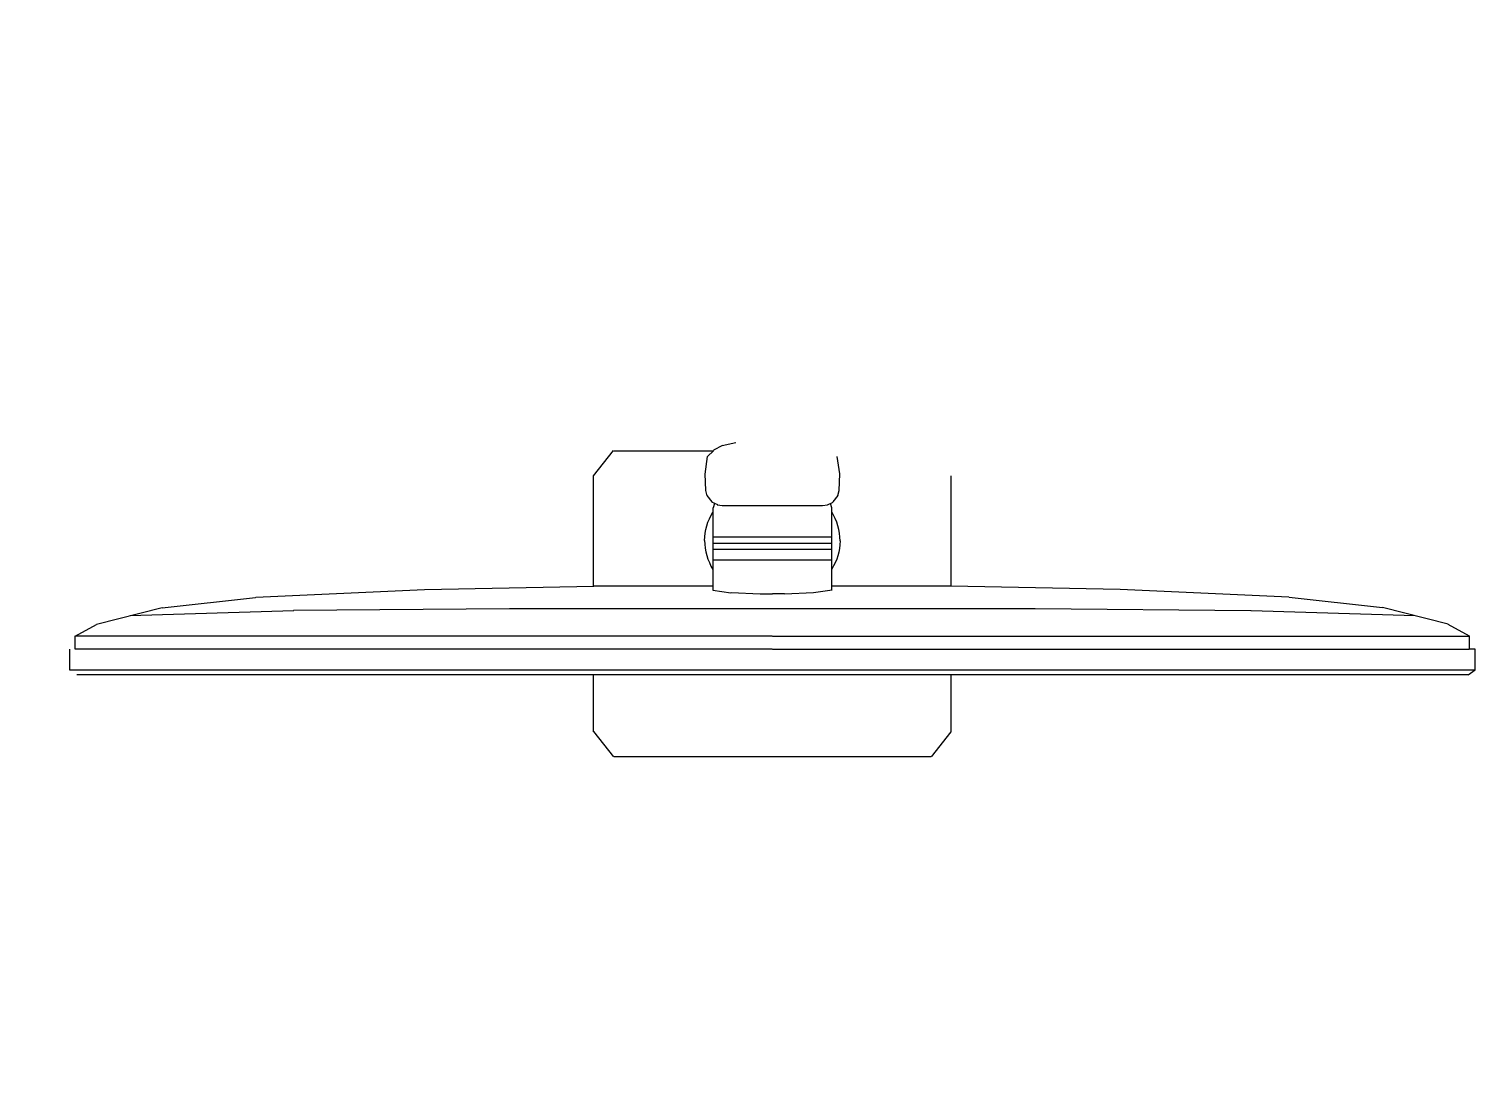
# Model space of a CAD drawing. Header units: millimetres. Extents: x 0 to 9483559, y -180456 to 305735.
# Drawn here: x 407246 to 407810, y 286103 to 286509 of the extents above; entities that cross this region are included whole.
import ezdxf
from ezdxf import colors
from ezdxf.entities.mleader import LeaderData, LeaderLine
from ezdxf.math import Vec2, Vec3

# ---------------------------------------------------------------- set-up
doc = ezdxf.new("R2010")
doc.units = ezdxf.units.MM
doc.layers.add('EI_DIMS_DETAIL', color=7, linetype='Continuous')
doc.layers.add('ТХ_ОБЩЕЕ', color=7, linetype='Continuous', lineweight=0, true_color=0x7b7b7b)
doc.styles.get("Standard").update_dxf_attribs({"font": 'GOST.TTF'})
doc.dimstyles.get("Standard").update_dxf_attribs({"dimtxt": 250, "dimasz": 150, "dimexe": 0.18, "dimexo": 0.0625, "dimgap": 100, "dimtad": 1, "dimdec": 0, "dimrnd": 5, "dimzin": 0, "dimdsep": 46, "dimtxsty": 'Standard', "dimcen": 0.09, "dimadec": 0, "dimazin": 0, "dimtfac": 1, "dimtdec": 0, "dimtofl": 0, "dimtmove": 0, "dimatfit": 3, "dimfxl": 1, "dimtolj": 1, "dimtzin": 0, "dimarcsym": 0})

# ---------------------------------------------------------------- blocks, each defined once
blk = doc.blocks.new('table oborud')
at = {"layer": 'ТХ_ОБЩЕЕ'}
for points in [[(743766.83, 689431.11), (743766.83, 689701.36)], [(743776.73, 689704.18), (743768.73, 689704.18), (743768.73, 689431.18)], [(743776.68, 689431.21), (743776.68, 689701.96), (743781.93, 689701.96)], [(743781.83, 689431.21), (743781.83, 689701.96), (743786.33, 689693.71)], [(743786.46, 689693.63), (743792.96, 689668.13)], [(743791.68, 689617.03), (743789.68, 689680.78)], [(743792.86, 689668.11), (743796.86, 689631.86)], [(743796.96, 689631.78), (743799.96, 689566.28)], [(743792.46, 689533.16), (743791.71, 689617.16)], [(743799.98, 689566.26), (743801.23, 689500.51)], [(743792.46, 689431.11), (743792.46, 689533.11)], [(743734.96, 689492.68), (743744.71, 689500.43)], [(743744.61, 689500.53), (743766.86, 689500.53)], [(743801.16, 689454.28), (743801.16, 689500.53), (743844.16, 689500.53)], [(743844.13, 689500.53), (743853.88, 689492.78)], [(743734.96, 689431.11), (743734.96, 689492.61)], [(743853.78, 689492.68), (743853.78, 689454.18)], [(743851.53, 689456.38), (743844.78, 689457.38)], [(743799.63, 689454.21), (743798.63, 689447.21)], [(743831.61, 689454.21), (743799.61, 689454.21)], [(743811.38, 689454.21), (743811.38, 689431.21)], [(743815.63, 689454.21), (743815.63, 689431.21)], [(743817.91, 689454.21), (743817.91, 689431.21)], [(743820.43, 689454.21), (743820.43, 689431.21)], [(743833.36, 689453.61), (743831.61, 689454.11)], [(743832.81, 689452.51), (743832.56, 689450.51)], [(743833.91, 689454.71), (743832.91, 689452.46)], [(743836.43, 689456.61), (743833.93, 689454.61)], [(743838.36, 689457.11), (743836.36, 689456.61)], [(743844.86, 689457.31), (743838.36, 689457.06)], [(743853.93, 689453.88), (743851.43, 689456.38)], [(743855.81, 689450.46), (743854.06, 689453.96)], [(743798.73, 689447.08), (743798.23, 689435.83)], [(743832.56, 689450.61), (743832.56, 689431.11), (743832.56, 689411.61)], [(743856.93, 689445.31), (743855.68, 689450.56)], [(743798.23, 689435.86), (743798.23, 689431.11)], [(743734.96, 689369.56), (743734.96, 689431.06)], [(743766.83, 689160.84), (743766.83, 689431.08)], [(743768.73, 689431.11), (743768.73, 689158.11)], [(743776.68, 689431.11), (743776.68, 689160.36)], [(743781.83, 689431.11), (743781.83, 689160.36)], [(743792.46, 689329.09), (743792.46, 689431.08)], [(743798.33, 689431.11), (743798.33, 689426.36)], [(743811.38, 689431.11), (743811.38, 689408.11)], [(743815.63, 689431.11), (743815.63, 689408.11)], [(743817.91, 689431.11), (743817.91, 689408.11)], [(743820.43, 689431.11), (743820.43, 689408.11)], [(743798.23, 689426.38), (743798.73, 689415.13)], [(743798.73, 689415.16), (743799.73, 689407.91)], [(743799.63, 689408.03), (743831.63, 689408.03)], [(743801.16, 689361.71), (743801.16, 689407.96)], [(743831.61, 689408.03), (743833.36, 689408.53)], [(743832.56, 689411.63), (743832.81, 689409.63)], [(743832.81, 689409.73), (743833.81, 689407.48)], [(743833.91, 689407.53), (743836.41, 689405.53)], [(743836.43, 689405.63), (743838.43, 689405.13)], [(743838.36, 689405.13), (743844.86, 689404.88)], [(743844.86, 689404.93), (743851.61, 689405.93)], [(743744.61, 689361.71), (743734.86, 689369.46)], [(743766.83, 689361.71), (743744.58, 689361.71)], [(743799.98, 689295.99), (743801.23, 689361.73)], [(743844.13, 689361.71), (743801.13, 689361.71)], [(743791.68, 689245.21), (743792.43, 689328.96)], [(743796.96, 689230.46), (743799.96, 689295.96)], [(743789.66, 689181.39), (743791.66, 689245.14)], [(743792.86, 689194.14), (743796.86, 689230.39)], [(743786.46, 689168.61), (743792.96, 689194.11)], [(743781.83, 689160.29), (743786.33, 689168.54)], [(743766.73, 689160.81), (743768.73, 689158.06), (743776.73, 689158.06)], [(743776.68, 689158.06), (743776.68, 689160.31)], [(743776.68, 689160.29), (743781.93, 689160.29)]]:
    blk.add_lwpolyline(points, dxfattribs=at)
for centre, start, end in [((743819.2, 689435.6), 90.5779, 121.6489), ((743818.59, 689426.64), 270.5779, 301.6489)]:
    blk.add_arc(centre, 21.86, start, end, dxfattribs=at)
for points in [[(743818.98, 689457.46), (743822.73, 689457.46), (743826.73, 689456.21), (743829.98, 689454.21)], [(743818.81, 689404.78), (743814.81, 689404.78), (743811.06, 689406.03), (743807.81, 689408.03)]]:
    blk.add_open_spline(points, degree=3, dxfattribs=at)
blk = doc.blocks.new('*D396')
at = {"layer": 'Defpoints', "color": 0, "lineweight": 9, "ltscale": 100, "transparency": 16777216}
for p in [(403050.35, 300608.42), (403050.35, 300608.42), (404240.83, 298785.4), (412648.88, 297109.58), (407122.02, 285123.56)]:
    blk.add_point(p, dxfattribs=at)
at = {"layer": 'EI_DIMS_DETAIL', "color": 0, "lineweight": -2, "ltscale": 100, "transparency": 16777216}
blk.add_arc((403050.35, 300608.42), 2177.31, 288.68019, 336.02423, dxfattribs=at)
at = {"layer": 'EI_DIMS_DETAIL', "color": 0, "lineweight": 9, "ltscale": 100, "transparency": 16777216}
for points in [[(405016.61, 299733.04), (405062.97, 299714.31), (405095.98, 299862.75)], [(403754.89, 298521.87), (403740.52, 298569.76), (403604.04, 298502.69)]]:
    blk.add_solid(points, dxfattribs=at)
at = {"layer": 'EI_DIMS_DETAIL', "color": 0, "lineweight": 9, "ltscale": 100, "transparency": 16777216, "insert": (404365.53, 299165.7), "char_height": 250, "attachment_point": 5, "rotation": 42.3522}
blk.add_mtext('\\A1;55°', dxfattribs=at)
blk = doc.blocks.new('*D397')
at = {"layer": 'Defpoints', "color": 0, "lineweight": 9, "ltscale": 100, "transparency": 16777216}
for p in [(410728.18, 300625.96), (410737.65, 300623.47), (408405.34, 298770.36), (400968.76, 297033.73), (406535.18, 284688.2)]:
    blk.add_point(p, dxfattribs=at)
at = {"layer": 'EI_DIMS_DETAIL', "color": 0, "lineweight": -2, "ltscale": 100, "transparency": 16777216}
blk.add_arc((410739.39, 300630.08), 2984.35, 203.08766, 252.34615, dxfattribs=at)
at = {"layer": 'EI_DIMS_DETAIL', "color": 0, "lineweight": 9, "ltscale": 100, "transparency": 16777216}
for points in [[(407970.83, 299450.58), (408017.31, 299469.02), (407938.73, 299599.22)], [(409841.32, 297810.28), (409827.36, 297762.27), (409978.37, 297744.39)]]:
    blk.add_solid(points, dxfattribs=at)
at = {"layer": 'EI_DIMS_DETAIL', "color": 0, "lineweight": 9, "ltscale": 100, "transparency": 16777216, "insert": (408882.98, 298588.7), "char_height": 250, "attachment_point": 5, "rotation": 317.7169}
blk.add_mtext('\\A1;55°', dxfattribs=at)
blk = doc.blocks.new('*D398')
at = {"layer": 'Defpoints', "color": 0, "lineweight": 9, "ltscale": 100, "transparency": 16777216}
for p in [(410737.65, 300623.47), (410752.76, 300619.49), (412575.14, 298428.3), (410917.98, 297647.45), (406535.18, 284688.2)]:
    blk.add_point(p, dxfattribs=at)
at = {"layer": 'EI_DIMS_DETAIL', "color": 0, "lineweight": -2, "ltscale": 100, "transparency": 16777216}
blk.add_line((412575.18, 298428.25), (412653.84, 298333.68), dxfattribs=at)
blk.add_arc((410740.49, 300634.24), 2992.07, 258.09895, 306.87722, dxfattribs=at)
at = {"layer": 'EI_DIMS_DETAIL', "color": 0, "lineweight": 9, "ltscale": 100, "transparency": 16777216}
for points in [[(412520.53, 298260.44), (412551.53, 298221.2), (412653.73, 298333.81)], [(410117.69, 297682.17), (410129.22, 297730.82), (409977.5, 297741.09)]]:
    blk.add_solid(points, dxfattribs=at)
at = {"layer": 'EI_DIMS_DETAIL', "color": 0, "lineweight": 9, "ltscale": 100, "transparency": 16777216, "insert": (411338.81, 297932.73), "char_height": 250, "attachment_point": 5, "rotation": 12.4881}
blk.add_mtext('\\A1;55°', dxfattribs=at)

msp = doc.modelspace()

# ---------------------------------------------------------------- block references
at = {"lineweight": 9, "rotation": 90}
msp.add_blockref('table oborud', (1096966.32, -457508.44, 0), dxfattribs=at)

# ---------------------------------------------------------------- dimensions: what is measured, and where the dimension line sits
at = {"layer": 'EI_DIMS_DETAIL', "lineweight": 9, "ltscale": 100}
for base, line1, line2, picture, middle in [((408405.34, 298770.36), ((410737.65, 300623.47), (406535.18, 284688.2)), ((410728.18, 300625.96), (400968.76, 297033.73)), '*D397', (408882.98, 298588.7)), ((410917.98, 297647.45), ((410752.76, 300619.49), (412575.14, 298428.3)), ((410737.65, 300623.47), (406535.18, 284688.2)), '*D398', (411338.81, 297932.73)), ((404240.83, 298785.4), ((403050.35, 300608.42), (412648.88, 297109.58)), ((403050.35, 300608.42), (407122.02, 285123.56)), '*D396', (404365.53, 299165.7))]:
    dim = msp.add_angular_dim_2l(base=base, line1=line1, line2=line2, dimstyle='Standard', dxfattribs=at)
    dim.commit()
    dim.dimension.update_dxf_attribs({"geometry": picture, "text_midpoint": middle})

# ---------------------------------------------------------------- leaders
at = {"lineweight": 9}
ml = msp.add_multileader_mtext('Standard', dxfattribs=at)
ml.set_content('1.2', color=256)
ml.set_leader_properties()
ml.build(insert=Vec2(0, 0))
ml.multileader.update_dxf_attribs({"text_left_attachment_type": 6, "text_right_attachment_type": 6, "arrow_head_size": 250})
ctx = ml.context
ctx.base_point, ctx.char_height, ctx.arrow_head_size, ctx.plane_origin = Vec3(407500.19, 286878.35, 0), 350, 250, Vec3(407113, 287514.77, 0)
ctx.left_attachment, ctx.right_attachment = 6, 6
notes = []
notes.append((ctx, [(0, (1, 1, 0), (407492.19, 286878.35, 0), (1, 0), 8, [(0, [(407037.2, 286307.9, 0)], 0, [])])]))
ctx.mtext.insert, ctx.mtext.flow_direction = Vec3(407502.19, 287298.35, 0), 5
for ctx, leaders in notes:
    for number, flags, end, landing, length, lines in leaders:
        leader = LeaderData()
        leader.index, (leader.has_last_leader_line, leader.has_dogleg_vector, leader.attachment_direction) = number, flags
        leader.last_leader_point, leader.dogleg_vector, leader.dogleg_length = Vec3(end), Vec3(landing), length
        for number, points, colour, breaks in lines:
            line = LeaderLine()
            line.index, line.vertices, line.color, line.breaks = number, Vec3.list(points), colors.encode_raw_color(colour), breaks
            leader.lines.append(line)
        ctx.leaders.append(leader)

doc.saveas('drawing.dxf')
